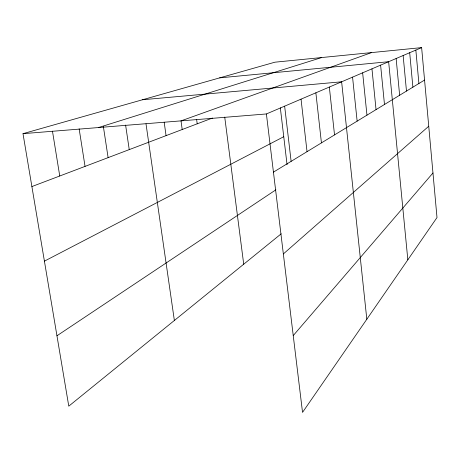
<?xml version="1.0" encoding="UTF-8"?>
<svg xmlns="http://www.w3.org/2000/svg" width="460" height="460" viewBox="0 0 460 460"><rect width="100%" height="100%" fill="white"/><g stroke="black" fill="none" stroke-linecap="round" stroke-linejoin="round"><path stroke-width="0.69" d="M293.238 335.593L432.969 172.977M283.348 253.949L428.743 126.235M281.198 233.801L68.776 406.157L23 133.665L274.936 62.192L421.63 47.616L437 217.551L302.536 412.384L266.397 113.953L421.63 47.616M56.954 335.777L275.879 189.819M273.447 172.132L424.568 80.057M44.413 261.148L283.751 136.718M31.889 186.57L212.503 118.013M181.044 120.865L371.536 52.595M98.44 127.552L321.69 57.546M219.661 77.872L388.642 61.715L407.836 259.814M142.531 99.757L341.625 81.805L366.821 319.234M23 133.665L266.397 113.953M52.469 131.163L59.748 175.996M79.143 128.84L85.042 166.393M103.35 126.414L108.111 157.636M125.597 125.045L129.243 149.621M146.004 123.832L174.369 320.482M164.18 122.233L166.066 135.642M181.039 121.055L182.206 129.513M196.638 119.583L197.208 123.82M224.727 117.081L243.719 264.218M284.642 106.156L291.123 161.362M280.335 107.824L287.063 164.686M301.041 99.147L307.038 151.668M315.87 92.811L321.436 142.893M329.337 87.061L334.529 134.912M352.561 77.13L357.138 121.141M362.641 72.824L366.959 115.155M371.962 68.839L376.044 109.618M380.604 65.147L384.479 104.483M403.138 55.522L406.479 91.08M396.135 58.512L399.636 95.243M409.693 52.716L412.89 87.176M415.846 50.088L418.905 83.507"/></g></svg>
